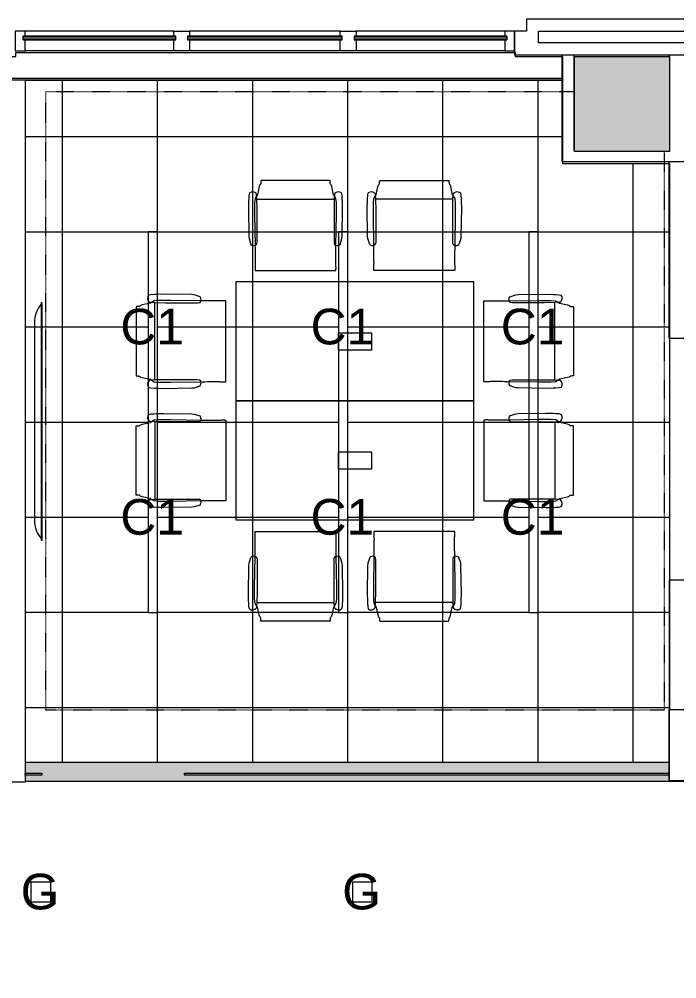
# Model space of a CAD drawing. Header units: inches. Extents: x -1206 to 1060, y -822 to 854.
# Drawn here: x -396.1 to -230.1, y 611.7 to 853.7 of the extents above; entities that cross this region are included whole.
import ezdxf

# ---------------------------------------------------------------- set-up
doc = ezdxf.new("R2010")
doc.units = ezdxf.units.IN
doc.header["$MEASUREMENT"] = 0
for name, pattern in [('X1$0$Dash', [0.25, 0.125, -0.125]), ('X1$0$Dash 1_8_', [0.25, 0.125, -0.125]), ('X1$0$IMPORT-2DASHES', [163.199999, 71.999999, -24, 9.6, -24, 9.6, -24])]:
    doc.linetypes.add(name, pattern=pattern)
for name, color, linetype, lineweight in [('X1$0$18_0109_REV_dwg _7_', 8, 'Continuous', 9), ('X1$0$A-Anno-Revs-FinF', 7, 'Continuous', 9), ('X1$0$A-CLNG', 13, 'Continuous', 13), ('X1$0$A-CLNG-PATT', 13, 'Continuous', 13), ('X1$0$A-WALL', 113, 'Continuous', 13), ('X1$0$ArchiCAD Windows_Pen_No__4', 7, 'Continuous', 9), ('X1$0$BB Columns_Pen_No__3', 250, 'Continuous', 20), ('X1$0$BB Columns_Pen_No__7', 250, 'Continuous', 20), ('X1$0$BB Shell_Pen_No__100', 250, 'Continuous', 20), ('X1$0$E-LITE-EQPM', 33, 'Continuous', 9), ('X1$0$E-LITE-EQPM-IDEN', 33, 'Continuous', 9), ('X1$0$GLZ_GLAZING', 7, 'Continuous', 9), ('X1$0$I-FURN', 30, 'Continuous', 9), ('X1$0$I-FURN-PNLS', 30, 'X1$0$Dash', 9), ('X1$0$I-WALL', 2, 'Continuous', 13), ('X1$0$Q-SPCQ', 91, 'Continuous', 9), ('X1$0$S-COLS', 52, 'Continuous', 9)]:
    doc.layers.add(name, color=color, linetype=linetype, lineweight=lineweight)
doc.styles.add('X1$0$Arial', font='arial.ttf', dxfattribs={"height": 9})

# ---------------------------------------------------------------- blocks, each defined once
blk = doc.blocks.new('X1$0$A-Flat_Screen_TV - OLED 65B6P 65_-4747238-FIRST FLOOR RCP')
at = {"layer": 'X1$0$Q-SPCQ'}
for p, q in [((-29.94, 0.19), (-30, 0.19)), ((-30, 0.19), (-30, 0)), ((-30, 0), (30, 0)), ((-29.56, 0.19), (-29.94, 0.19)), ((-29.94, 0), (-29.94, -0.06)), ((29.56, 0.19), (-29.56, 0.19)), ((25.5, 1.81), (-25.5, 1.81)), ((29.94, 0.19), (29.56, 0.19)), ((30, 0.19), (29.94, 0.19)), ((29.94, 0), (29.94, -0.06)), ((30, 0.19), (30, 0)), ((-29.94, -0.06), (29.94, -0.06))]:
    blk.add_line(p, q, dxfattribs=at)
for centre, start, end in [((-24.9, -5.58), 94.6372, 128.9656), ((24.9, -5.58), 51.0344, 85.3628)]:
    blk.add_arc(centre, 7.41, start, end, dxfattribs=at)
blk = doc.blocks.new('X1$0$F - CONF TABLE _2 RECTANGULAR-8 CHAIRS_ - F - CONF TABLE _2 RECTANGULAR-8 CHAIRS_-5190898-FIRST FLOOR RCP')
at = {"layer": 'X1$0$I-FURN', "linetype": 'X1$0$Dash 1_8_'}
for p, q in [((-78, -93), (-78, 63)), ((-78, 63), (55.42, 63)), ((78, 47.85), (78, -93)), ((78, -93), (-78, -93))]:
    blk.add_line(p, q, dxfattribs=at)
at = {"layer": 'X1$0$I-FURN'}
for p, q in [((-24.16, 39.07), (-24.56, 37)), ((-24.01, 39.45), (-24.16, 39.07)), ((-23.75, 39.71), (-24.01, 39.45)), ((-6.27, 40.55), (-23.7, 40.55)), ((-5.96, 39.45), (-6.21, 39.71)), ((-5.88, 39.31), (-5.96, 39.45)), ((-5.81, 39.07), (-5.88, 39.31)), ((-5.4, 37), (-5.81, 39.07)), ((5.4, 37), (5.81, 39.07)), ((5.81, 39.07), (5.88, 39.31)), ((5.88, 39.31), (5.96, 39.45)), ((5.96, 39.45), (6.21, 39.71)), ((6.27, 40.55), (23.7, 40.55)), ((23.75, 39.71), (24.01, 39.45)), ((24.01, 39.45), (24.16, 39.07)), ((24.16, 39.07), (24.56, 37)), ((-26.72, 36.84), (-26.78, 36.07)), ((-26.61, 37.45), (-26.72, 36.84)), ((-24.79, 36.67), (-25.19, 36.07)), ((-24.81, 37), (-24.83, 37.23)), ((-24.74, 35.84), (-24.81, 37)), ((-24.56, 37), (-24.79, 36.67)), ((-5.18, 36.67), (-5.4, 37)), ((-5.15, 37), (-5.22, 35.84)), ((-4.77, 36.07), (-5.18, 36.67)), ((-5.14, 37.23), (-5.15, 37)), ((-3.25, 36.84), (-3.36, 37.45)), ((-3.18, 36.07), (-3.25, 36.84)), ((3.18, 36.07), (3.25, 36.84)), ((3.25, 36.84), (3.36, 37.45)), ((4.77, 36.07), (5.18, 36.67)), ((5.14, 37.23), (5.15, 37)), ((5.15, 37), (5.22, 35.84)), ((5.18, 36.67), (5.4, 37)), ((24.56, 37), (24.79, 36.67)), ((24.74, 35.84), (24.81, 37)), ((24.79, 36.67), (25.19, 36.07)), ((24.81, 37), (24.83, 37.23)), ((26.61, 37.45), (26.72, 36.84)), ((26.72, 36.84), (26.78, 36.07)), ((-26.82, 35.42), (-26.86, 33.56)), ((-26.78, 36.07), (-26.82, 35.42)), ((-25.19, 36.07), (-25.29, 34.91)), ((-25.29, 34.91), (-25.29, 31.91)), ((-24.7, 33.16), (-24.74, 35.84)), ((-24.74, 35.84), (-5.22, 35.84)), ((-5.22, 35.84), (-5.26, 33.16)), ((-4.67, 34.91), (-4.77, 36.07)), ((-4.67, 31.91), (-4.67, 34.91)), ((-3.15, 35.42), (-3.18, 36.07)), ((-3.1, 33.56), (-3.15, 35.42)), ((3.1, 33.56), (3.15, 35.42)), ((3.15, 35.42), (3.18, 36.07)), ((4.67, 34.91), (4.77, 36.07)), ((4.67, 31.91), (4.67, 34.91)), ((5.22, 35.84), (5.26, 33.16)), ((24.74, 35.84), (5.22, 35.84)), ((24.7, 33.16), (24.74, 35.84)), ((25.19, 36.07), (25.29, 34.91)), ((25.29, 34.91), (25.29, 31.91)), ((26.78, 36.07), (26.82, 35.42)), ((26.82, 35.42), (26.86, 33.56)), ((-26.86, 33.56), (-26.77, 26.56)), ((-25.29, 31.91), (-25.19, 24.24)), ((-24.7, 25.07), (-24.7, 33.16)), ((-5.26, 33.16), (-5.26, 25.07)), ((-4.78, 24.24), (-4.67, 31.91)), ((-3.2, 26.56), (-3.1, 33.56)), ((3.2, 26.56), (3.1, 33.56)), ((4.78, 24.24), (4.67, 31.91)), ((5.26, 33.16), (5.26, 25.07)), ((24.7, 25.07), (24.7, 33.16)), ((25.29, 31.91), (25.19, 24.24)), ((26.86, 33.56), (26.77, 26.56)), ((-26.77, 26.56), (-26.71, 25.97)), ((-26.71, 25.97), (-26.22, 24.47)), ((-24.75, 24.57), (-24.7, 25.07)), ((-5.26, 25.07), (-5.21, 24.57)), ((-3.75, 24.47), (-3.26, 25.97)), ((-3.26, 25.97), (-3.2, 26.56)), ((3.26, 25.97), (3.2, 26.56)), ((3.75, 24.47), (3.26, 25.97)), ((5.26, 25.07), (5.21, 24.57)), ((24.75, 24.57), (24.7, 25.07)), ((26.71, 25.97), (26.22, 24.47)), ((26.77, 26.56), (26.71, 25.97)), ((-25.15, 17.92), (-4.81, 17.92)), ((25.15, 17.92), (4.81, 17.92)), ((-51.45, 11.77), (-52.06, 11.66)), ((-51.84, 9.88), (-51.61, 9.86)), ((-51.61, 9.86), (-50.45, 9.79)), ((-51.28, 9.84), (-51.61, 9.61)), ((-50.68, 11.84), (-51.45, 11.77)), ((-50.68, 10.24), (-51.28, 9.84)), ((-50.03, 11.87), (-50.68, 11.84)), ((-49.52, 10.35), (-50.68, 10.24)), ((-50.45, 9.79), (-47.77, 9.75)), ((-50.45, -9.73), (-50.45, 9.79)), ((-48.17, 11.92), (-50.03, 11.87)), ((-46.52, 10.35), (-49.52, 10.35)), ((-41.17, 11.82), (-48.17, 11.92)), ((-47.77, 9.75), (-39.68, 9.75)), ((-38.85, 10.24), (-46.52, 10.35)), ((-40.58, 11.76), (-41.17, 11.82)), ((-39.08, 11.27), (-40.58, 11.76)), ((-39.68, 9.75), (-39.18, 9.81)), ((-32.53, -10.14), (-32.53, 10.2)), ((32.53, -10.14), (32.53, 10.2)), ((38.85, 10.24), (46.52, 10.35)), ((39.08, 11.27), (40.58, 11.76)), ((39.68, 9.75), (39.18, 9.81)), ((47.77, 9.75), (39.68, 9.75)), ((40.58, 11.76), (41.17, 11.82)), ((41.17, 11.82), (48.17, 11.92)), ((46.52, 10.35), (49.52, 10.35)), ((50.45, 9.79), (47.77, 9.75)), ((48.17, 11.92), (50.03, 11.87)), ((49.52, 10.35), (50.68, 10.24)), ((50.03, 11.87), (50.68, 11.84)), ((51.61, 9.86), (50.45, 9.79)), ((50.45, -9.73), (50.45, 9.79)), ((50.68, 11.84), (51.45, 11.77)), ((50.68, 10.24), (51.28, 9.84)), ((51.28, 9.84), (51.61, 9.61)), ((51.45, 11.77), (52.06, 11.66)), ((51.84, 9.88), (51.61, 9.86)), ((-55.16, 8.75), (-55.16, -8.68)), ((-54.06, 9.06), (-54.32, 8.8)), ((-53.92, 9.13), (-54.06, 9.06)), ((-53.68, 9.21), (-53.92, 9.13)), ((-51.61, 9.61), (-53.68, 9.21)), ((51.61, 9.61), (53.68, 9.21)), ((53.68, 9.21), (53.92, 9.13)), ((53.92, 9.13), (54.06, 9.06)), ((54.06, 9.06), (54.32, 8.8)), ((55.16, 8.75), (55.16, -8.68)), ((-54.32, -8.74), (-54.06, -8.99)), ((-54.06, -8.99), (-53.68, -9.14)), ((-53.68, -9.14), (-51.61, -9.54)), ((-51.61, -9.54), (-51.28, -9.77)), ((51.61, -9.54), (51.28, -9.77)), ((53.68, -9.14), (51.61, -9.54)), ((54.06, -8.99), (53.68, -9.14)), ((54.32, -8.74), (54.06, -8.99)), ((-52.06, -11.59), (-51.45, -11.7)), ((-51.61, -9.79), (-51.84, -9.81)), ((-50.45, -9.73), (-51.61, -9.79)), ((-51.45, -11.7), (-50.68, -11.77)), ((-51.28, -9.77), (-50.68, -10.18)), ((-50.68, -10.18), (-49.52, -10.28)), ((-50.68, -11.77), (-50.03, -11.8)), ((-47.77, -9.68), (-50.45, -9.73)), ((-50.03, -11.8), (-48.17, -11.85)), ((-49.52, -10.28), (-46.52, -10.28)), ((-48.17, -11.85), (-41.17, -11.75)), ((-39.68, -9.68), (-47.77, -9.68)), ((-46.52, -10.28), (-38.85, -10.17)), ((-41.17, -11.75), (-40.58, -11.69)), ((-40.58, -11.69), (-39.08, -11.2)), ((-39.18, -9.74), (-39.68, -9.68)), ((46.52, -10.28), (38.85, -10.17)), ((40.58, -11.69), (39.08, -11.2)), ((39.18, -9.74), (39.68, -9.68)), ((39.68, -9.68), (47.77, -9.68)), ((41.17, -11.75), (40.58, -11.69)), ((48.17, -11.85), (41.17, -11.75)), ((49.52, -10.28), (46.52, -10.28)), ((47.77, -9.68), (50.45, -9.73)), ((50.03, -11.8), (48.17, -11.85)), ((50.68, -10.18), (49.52, -10.28)), ((50.68, -11.77), (50.03, -11.8)), ((50.45, -9.73), (51.61, -9.79)), ((51.28, -9.77), (50.68, -10.18)), ((51.45, -11.7), (50.68, -11.77)), ((52.06, -11.59), (51.45, -11.7)), ((51.61, -9.79), (51.84, -9.81)), ((-52.06, -18.41), (-51.45, -18.3)), ((-51.45, -18.3), (-50.68, -18.23)), ((-50.68, -18.23), (-50.03, -18.2)), ((-50.03, -18.2), (-48.17, -18.15)), ((-48.17, -18.15), (-41.17, -18.25)), ((-41.17, -18.25), (-40.58, -18.31)), ((-40.58, -18.31), (-39.08, -18.8)), ((40.58, -18.31), (39.08, -18.8)), ((41.17, -18.25), (40.58, -18.31)), ((48.17, -18.15), (41.17, -18.25)), ((50.03, -18.2), (48.17, -18.15)), ((50.68, -18.23), (50.03, -18.2)), ((51.45, -18.3), (50.68, -18.23)), ((52.06, -18.41), (51.45, -18.3)), ((-55.16, -38.75), (-55.16, -21.32)), ((-54.32, -21.26), (-54.06, -21.01)), ((-54.06, -21.01), (-53.68, -20.86)), ((-53.68, -20.86), (-51.61, -20.46)), ((-51.61, -20.21), (-51.84, -20.19)), ((-50.45, -20.27), (-51.61, -20.21)), ((-51.61, -20.46), (-51.28, -20.23)), ((-51.28, -20.23), (-50.68, -19.82)), ((-50.68, -19.82), (-49.52, -19.72)), ((-47.77, -20.32), (-50.45, -20.27)), ((-50.45, -20.27), (-50.45, -39.79)), ((-49.52, -19.72), (-46.52, -19.72)), ((-39.68, -20.32), (-47.77, -20.32)), ((-46.52, -19.72), (-38.85, -19.83)), ((-39.18, -20.26), (-39.68, -20.32)), ((-32.53, -19.86), (-32.53, -40.2)), ((32.53, -19.86), (32.53, -40.2)), ((46.52, -19.72), (38.85, -19.83)), ((39.18, -20.26), (39.68, -20.32)), ((39.68, -20.32), (47.77, -20.32)), ((49.52, -19.72), (46.52, -19.72)), ((47.77, -20.32), (50.45, -20.27)), ((50.68, -19.82), (49.52, -19.72)), ((50.45, -20.27), (51.61, -20.21)), ((50.45, -20.27), (50.45, -39.79)), ((51.28, -20.23), (50.68, -19.82)), ((51.61, -20.46), (51.28, -20.23)), ((51.61, -20.21), (51.84, -20.19)), ((53.68, -20.86), (51.61, -20.46)), ((54.06, -21.01), (53.68, -20.86)), ((54.32, -21.26), (54.06, -21.01)), ((55.16, -38.75), (55.16, -21.32)), ((-54.06, -39.06), (-54.32, -38.8)), ((-53.92, -39.13), (-54.06, -39.06)), ((-53.68, -39.21), (-53.92, -39.13)), ((-51.61, -39.61), (-53.68, -39.21)), ((-51.84, -39.88), (-51.61, -39.86)), ((-51.28, -39.84), (-51.61, -39.61)), ((-51.61, -39.86), (-50.45, -39.79)), ((-50.68, -40.24), (-51.28, -39.84)), ((-49.52, -40.35), (-50.68, -40.24)), ((-50.45, -39.79), (-47.77, -39.75)), ((-46.52, -40.35), (-49.52, -40.35)), ((-47.77, -39.75), (-39.68, -39.75)), ((-38.85, -40.24), (-46.52, -40.35)), ((-39.68, -39.75), (-39.18, -39.81)), ((38.85, -40.24), (46.52, -40.35)), ((39.68, -39.75), (39.18, -39.81)), ((47.77, -39.75), (39.68, -39.75)), ((46.52, -40.35), (49.52, -40.35)), ((50.45, -39.79), (47.77, -39.75)), ((49.52, -40.35), (50.68, -40.24)), ((51.61, -39.86), (50.45, -39.79)), ((50.68, -40.24), (51.28, -39.84)), ((51.28, -39.84), (51.61, -39.61)), ((51.61, -39.61), (53.68, -39.21)), ((51.84, -39.88), (51.61, -39.86)), ((53.68, -39.21), (53.92, -39.13)), ((53.92, -39.13), (54.06, -39.06)), ((54.06, -39.06), (54.32, -38.8)), ((-51.45, -41.77), (-52.06, -41.66)), ((-50.68, -41.84), (-51.45, -41.77)), ((-50.03, -41.87), (-50.68, -41.84)), ((-48.17, -41.92), (-50.03, -41.87)), ((-41.17, -41.82), (-48.17, -41.92)), ((-40.58, -41.76), (-41.17, -41.82)), ((-39.08, -41.27), (-40.58, -41.76)), ((39.08, -41.27), (40.58, -41.76)), ((40.58, -41.76), (41.17, -41.82)), ((41.17, -41.82), (48.17, -41.92)), ((48.17, -41.92), (50.03, -41.87)), ((50.03, -41.87), (50.68, -41.84)), ((50.68, -41.84), (51.45, -41.77)), ((51.45, -41.77), (52.06, -41.66)), ((-25.15, -47.92), (-4.81, -47.92)), ((25.15, -47.92), (4.81, -47.92)), ((-26.71, -55.97), (-26.22, -54.47)), ((-25.29, -61.91), (-25.19, -54.24)), ((-24.75, -54.57), (-24.7, -55.07)), ((-24.7, -55.07), (-24.7, -63.16)), ((-5.26, -55.07), (-5.21, -54.57)), ((-5.26, -63.16), (-5.26, -55.07)), ((-4.78, -54.24), (-4.67, -61.91)), ((-3.75, -54.47), (-3.26, -55.97)), ((3.75, -54.47), (3.26, -55.97)), ((4.78, -54.24), (4.67, -61.91)), ((5.26, -55.07), (5.21, -54.57)), ((5.26, -63.16), (5.26, -55.07)), ((24.75, -54.57), (24.7, -55.07)), ((24.7, -55.07), (24.7, -63.16)), ((25.29, -61.91), (25.19, -54.24)), ((26.71, -55.97), (26.22, -54.47)), ((-26.86, -63.56), (-26.77, -56.56)), ((-26.77, -56.56), (-26.71, -55.97)), ((-3.26, -55.97), (-3.2, -56.56)), ((-3.2, -56.56), (-3.1, -63.56)), ((3.2, -56.56), (3.1, -63.56)), ((3.26, -55.97), (3.2, -56.56)), ((26.77, -56.56), (26.71, -55.97)), ((26.86, -63.56), (26.77, -56.56)), ((-25.29, -64.91), (-25.29, -61.91)), ((-4.67, -61.91), (-4.67, -64.91)), ((4.67, -61.91), (4.67, -64.91)), ((25.29, -64.91), (25.29, -61.91)), ((-26.82, -65.42), (-26.86, -63.56)), ((-25.19, -66.07), (-25.29, -64.91)), ((-24.7, -63.16), (-24.74, -65.84)), ((-5.22, -65.84), (-5.26, -63.16)), ((-4.67, -64.91), (-4.77, -66.07)), ((-3.1, -63.56), (-3.15, -65.42)), ((3.1, -63.56), (3.15, -65.42)), ((4.67, -64.91), (4.77, -66.07)), ((5.22, -65.84), (5.26, -63.16)), ((24.7, -63.16), (24.74, -65.84)), ((25.19, -66.07), (25.29, -64.91)), ((26.82, -65.42), (26.86, -63.56)), ((-26.78, -66.07), (-26.82, -65.42)), ((-26.72, -66.84), (-26.78, -66.07)), ((-26.61, -67.45), (-26.72, -66.84)), ((-24.79, -66.67), (-25.19, -66.07)), ((-24.81, -67), (-24.83, -67.23)), ((-24.74, -65.84), (-24.81, -67)), ((-24.56, -67), (-24.79, -66.67)), ((-24.74, -65.84), (-5.22, -65.84)), ((-24.16, -69.07), (-24.56, -67)), ((-5.4, -67), (-5.81, -69.07)), ((-5.18, -66.67), (-5.4, -67)), ((-5.15, -67), (-5.22, -65.84)), ((-4.77, -66.07), (-5.18, -66.67)), ((-5.14, -67.23), (-5.15, -67)), ((-3.25, -66.84), (-3.36, -67.45)), ((-3.18, -66.07), (-3.25, -66.84)), ((-3.15, -65.42), (-3.18, -66.07)), ((3.15, -65.42), (3.18, -66.07)), ((3.18, -66.07), (3.25, -66.84)), ((3.25, -66.84), (3.36, -67.45)), ((4.77, -66.07), (5.18, -66.67)), ((5.14, -67.23), (5.15, -67)), ((5.15, -67), (5.22, -65.84)), ((5.18, -66.67), (5.4, -67)), ((24.74, -65.84), (5.22, -65.84)), ((5.4, -67), (5.81, -69.07)), ((24.16, -69.07), (24.56, -67)), ((24.56, -67), (24.79, -66.67)), ((24.74, -65.84), (24.81, -67)), ((24.79, -66.67), (25.19, -66.07)), ((24.81, -67), (24.83, -67.23)), ((26.61, -67.45), (26.72, -66.84)), ((26.72, -66.84), (26.78, -66.07)), ((26.78, -66.07), (26.82, -65.42)), ((-24.01, -69.45), (-24.16, -69.07)), ((-23.75, -69.71), (-24.01, -69.45)), ((-5.96, -69.45), (-6.21, -69.71)), ((-5.88, -69.31), (-5.96, -69.45)), ((-5.81, -69.07), (-5.88, -69.31)), ((5.81, -69.07), (5.88, -69.31)), ((5.88, -69.31), (5.96, -69.45)), ((5.96, -69.45), (6.21, -69.71)), ((23.75, -69.71), (24.01, -69.45)), ((24.01, -69.45), (24.16, -69.07)), ((-6.27, -70.55), (-23.7, -70.55)), ((6.27, -70.55), (23.7, -70.55))]:
    blk.add_line(p, q, dxfattribs=at)
for centre, radius, start, end in [((-25.84, 36.38), 1.32, 40.065, 125.935), ((-4.13, 36.38), 1.32, 54.065, 139.935), ((4.13, 36.38), 1.32, 40.065, 125.935), ((25.84, 36.38), 1.32, 54.065, 139.935), ((-25.5, 25.32), 1.12, 229.743, 286.0891), ((-25.41, 24.99), 0.781, 286.8466, 327.6782), ((-4.55, 24.99), 0.781, 212.3218, 253.1534), ((-4.47, 25.32), 1.12, 253.9109, 310.257), ((4.47, 25.32), 1.12, 229.743, 286.0891), ((4.55, 24.99), 0.781, 286.8466, 327.6782), ((25.41, 24.99), 0.781, 212.3218, 253.1534), ((25.5, 25.32), 1.12, 253.9109, 310.257), ((-50.99, 10.89), 1.32, 144.065, 229.935), ((-39.6, 10.47), 0.781, 302.3218, 343.1534), ((-39.93, 10.55), 1.12, 343.9109, 40.257), ((39.93, 10.55), 1.12, 139.743, 196.0891), ((39.6, 10.47), 0.781, 196.8466, 237.6782), ((50.99, 10.89), 1.32, 310.065, 35.935), ((-50.99, -10.82), 1.32, 130.065, 215.935), ((-39.6, -10.4), 0.781, 16.8466, 57.6782), ((-39.93, -10.48), 1.12, 319.743, 16.0891), ((39.93, -10.48), 1.12, 163.9109, 220.257), ((39.6, -10.4), 0.781, 122.3218, 163.1534), ((50.99, -10.82), 1.32, 324.065, 49.935), ((-50.99, -19.18), 1.32, 144.065, 229.935), ((-39.93, -19.52), 1.12, 343.9109, 40.257), ((39.93, -19.52), 1.12, 139.743, 196.0891), ((50.99, -19.18), 1.32, 310.065, 35.935), ((-39.6, -19.6), 0.781, 302.3218, 343.1534), ((39.6, -19.6), 0.781, 196.8466, 237.6782), ((-50.99, -40.89), 1.32, 130.065, 215.935), ((-39.6, -40.47), 0.781, 16.8466, 57.6782), ((-39.93, -40.55), 1.12, 319.743, 16.0891), ((39.93, -40.55), 1.12, 163.9109, 220.257), ((39.6, -40.47), 0.781, 122.3218, 163.1534), ((50.99, -40.89), 1.32, 324.065, 49.935), ((-25.5, -55.32), 1.12, 73.9109, 130.257), ((-25.41, -54.99), 0.781, 32.3218, 73.1534), ((-4.55, -54.99), 0.781, 106.8466, 147.6782), ((-4.47, -55.32), 1.12, 49.743, 106.0891), ((4.47, -55.32), 1.12, 73.9109, 130.257), ((4.55, -54.99), 0.781, 32.3218, 73.1534), ((25.41, -54.99), 0.781, 106.8466, 147.6782), ((25.5, -55.32), 1.12, 49.743, 106.0891), ((-25.84, -66.38), 1.32, 234.065, 319.935), ((-4.13, -66.38), 1.32, 220.065, 305.935), ((4.13, -66.38), 1.32, 234.065, 319.935), ((25.84, -66.38), 1.32, 220.065, 305.935)]:
    blk.add_arc(centre, radius, start, end, dxfattribs=at)
for points, knots in [([(-23.7, 40.55), (-23.7, 40.55), (-23.71, 40.53), (-23.72, 40.48), (-23.72, 40.42), (-23.73, 40.33), (-23.74, 40.23), (-23.75, 40.08), (-23.75, 39.9), (-23.75, 39.76), (-23.75, 39.71)], [0, 0, 0, 0, 0.111111, 0.222222, 0.333333, 0.444444, 0.555556, 0.666667, 0.888889, 1, 1, 1, 1]), ([(-6.21, 39.71), (-6.21, 39.9), (-6.22, 40.17), (-6.24, 40.39), (-6.25, 40.48), (-6.26, 40.53), (-6.26, 40.55), (-6.27, 40.55)], [0, 0, 0, 0, 0.444444, 0.666667, 0.777778, 0.888889, 1, 1, 1, 1]), ([(6.21, 39.71), (6.21, 39.76), (6.21, 39.9), (6.22, 40.08), (6.23, 40.23), (6.23, 40.33), (6.24, 40.42), (6.25, 40.48), (6.26, 40.53), (6.26, 40.55), (6.27, 40.55)], [-1, -1, -1, -1, -0.888889, -0.666667, -0.555556, -0.444444, -0.333333, -0.222222, -0.111111, 0, 0, 0, 0]), ([(23.7, 40.55), (23.7, 40.55), (23.71, 40.53), (23.72, 40.48), (23.73, 40.39), (23.74, 40.17), (23.75, 39.9), (23.75, 39.71)], [-1, -1, -1, -1, -0.888889, -0.777778, -0.666667, -0.444444, 0, 0, 0, 0]), ([(-25.2, 18.86), (-25.2, 18.78), (-25.2, 18.61), (-25.2, 18.29), (-25.18, 17.99), (-25.16, 17.92), (-25.15, 17.92)], [0, 0, 0, 0, 0.181818, 0.363636, 0.727273, 1, 1, 1, 1]), ([(-4.81, 17.92), (-4.81, 17.92), (-4.8, 17.92), (-4.8, 17.95), (-4.79, 18.01), (-4.78, 18.08), (-4.78, 18.16), (-4.77, 18.3), (-4.76, 18.53), (-4.77, 18.74), (-4.77, 18.86)], [0, 0, 0, 0, 0.090909, 0.181818, 0.272727, 0.363636, 0.454545, 0.545455, 0.727273, 1, 1, 1, 1]), ([(4.81, 17.92), (4.8, 17.92), (4.79, 17.99), (4.77, 18.29), (4.77, 18.61), (4.77, 18.78), (4.77, 18.86)], [-1, -1, -1, -1, -0.727273, -0.363636, -0.181818, 0, 0, 0, 0]), ([(25.2, 18.86), (25.2, 18.74), (25.2, 18.53), (25.19, 18.3), (25.19, 18.16), (25.18, 18.08), (25.18, 18.01), (25.17, 17.95), (25.16, 17.92), (25.16, 17.92), (25.15, 17.92)], [-1, -1, -1, -1, -0.727273, -0.545455, -0.454545, -0.363636, -0.272727, -0.181818, -0.090909, 0, 0, 0, 0]), ([(-32.53, 10.2), (-32.53, 10.21), (-32.53, 10.21), (-32.56, 10.22), (-32.62, 10.23), (-32.69, 10.23), (-32.77, 10.24), (-32.91, 10.25), (-33.14, 10.25), (-33.35, 10.25), (-33.47, 10.25)], [0, 0, 0, 0, 0.090909, 0.181818, 0.272727, 0.363636, 0.454545, 0.545455, 0.727273, 1, 1, 1, 1]), ([(32.53, 10.2), (32.53, 10.21), (32.6, 10.23), (32.9, 10.25), (33.23, 10.25), (33.39, 10.25), (33.47, 10.25)], [-1, -1, -1, -1, -0.727273, -0.363636, -0.181818, 0, 0, 0, 0]), ([(-54.32, 8.8), (-54.51, 8.8), (-54.78, 8.79), (-55, 8.78), (-55.09, 8.77), (-55.14, 8.76), (-55.16, 8.75), (-55.16, 8.75)], [0, 0, 0, 0, 0.444444, 0.666667, 0.777778, 0.888889, 1, 1, 1, 1]), ([(54.32, 8.8), (54.37, 8.8), (54.51, 8.8), (54.69, 8.8), (54.84, 8.79), (54.94, 8.78), (55.03, 8.78), (55.09, 8.77), (55.14, 8.76), (55.16, 8.75), (55.16, 8.75)], [-1, -1, -1, -1, -0.888889, -0.666667, -0.555556, -0.444444, -0.333333, -0.222222, -0.111111, 0, 0, 0, 0]), ([(-55.16, -8.68), (-55.16, -8.68), (-55.14, -8.69), (-55.09, -8.7), (-55.03, -8.71), (-54.94, -8.71), (-54.84, -8.72), (-54.69, -8.73), (-54.51, -8.73), (-54.37, -8.74), (-54.32, -8.74)], [0, 0, 0, 0, 0.111111, 0.222222, 0.333333, 0.444444, 0.555556, 0.666667, 0.888889, 1, 1, 1, 1]), ([(55.16, -8.68), (55.16, -8.68), (55.14, -8.69), (55.09, -8.7), (55, -8.71), (54.78, -8.73), (54.51, -8.73), (54.32, -8.74)], [-1, -1, -1, -1, -0.888889, -0.777778, -0.666667, -0.444444, 0, 0, 0, 0]), ([(-33.47, -10.18), (-33.39, -10.18), (-33.23, -10.18), (-32.9, -10.18), (-32.6, -10.16), (-32.53, -10.14), (-32.53, -10.14)], [0, 0, 0, 0, 0.181818, 0.363636, 0.727273, 1, 1, 1, 1]), ([(33.47, -10.18), (33.35, -10.18), (33.14, -10.18), (32.91, -10.18), (32.77, -10.17), (32.69, -10.17), (32.62, -10.16), (32.56, -10.15), (32.53, -10.14), (32.53, -10.14), (32.53, -10.14)], [-1, -1, -1, -1, -0.727273, -0.545455, -0.454545, -0.363636, -0.272727, -0.181818, -0.090909, 0, 0, 0, 0]), ([(-55.16, -21.32), (-55.16, -21.32), (-55.14, -21.31), (-55.09, -21.3), (-55, -21.29), (-54.78, -21.27), (-54.51, -21.27), (-54.32, -21.26)], [-1, -1, -1, -1, -0.888889, -0.777778, -0.666667, -0.444444, 0, 0, 0, 0]), ([(-33.47, -19.82), (-33.35, -19.82), (-33.14, -19.82), (-32.91, -19.82), (-32.77, -19.83), (-32.69, -19.83), (-32.62, -19.84), (-32.56, -19.85), (-32.53, -19.86), (-32.53, -19.86), (-32.53, -19.86)], [-1, -1, -1, -1, -0.727273, -0.545455, -0.454545, -0.363636, -0.272727, -0.181818, -0.090909, 0, 0, 0, 0]), ([(33.47, -19.82), (33.39, -19.82), (33.23, -19.82), (32.9, -19.82), (32.6, -19.84), (32.53, -19.86), (32.53, -19.86)], [0, 0, 0, 0, 0.181818, 0.363636, 0.727273, 1, 1, 1, 1]), ([(55.16, -21.32), (55.16, -21.32), (55.14, -21.31), (55.09, -21.3), (55.03, -21.29), (54.94, -21.29), (54.84, -21.28), (54.69, -21.27), (54.51, -21.27), (54.37, -21.26), (54.32, -21.26)], [0, 0, 0, 0, 0.111111, 0.222222, 0.333333, 0.444444, 0.555556, 0.666667, 0.888889, 1, 1, 1, 1]), ([(-54.32, -38.8), (-54.37, -38.8), (-54.51, -38.8), (-54.69, -38.8), (-54.84, -38.79), (-54.94, -38.78), (-55.03, -38.78), (-55.09, -38.77), (-55.14, -38.76), (-55.16, -38.75), (-55.16, -38.75)], [-1, -1, -1, -1, -0.888889, -0.666667, -0.555556, -0.444444, -0.333333, -0.222222, -0.111111, 0, 0, 0, 0]), ([(-32.53, -40.2), (-32.53, -40.21), (-32.6, -40.23), (-32.9, -40.25), (-33.23, -40.25), (-33.39, -40.25), (-33.47, -40.25)], [-1, -1, -1, -1, -0.727273, -0.363636, -0.181818, 0, 0, 0, 0]), ([(32.53, -40.2), (32.53, -40.21), (32.53, -40.21), (32.56, -40.22), (32.62, -40.23), (32.69, -40.23), (32.77, -40.24), (32.91, -40.25), (33.14, -40.25), (33.35, -40.25), (33.47, -40.25)], [0, 0, 0, 0, 0.090909, 0.181818, 0.272727, 0.363636, 0.454545, 0.545455, 0.727273, 1, 1, 1, 1]), ([(54.32, -38.8), (54.51, -38.8), (54.78, -38.79), (55, -38.78), (55.09, -38.77), (55.14, -38.76), (55.16, -38.75), (55.16, -38.75)], [0, 0, 0, 0, 0.444444, 0.666667, 0.777778, 0.888889, 1, 1, 1, 1]), ([(-25.2, -48.86), (-25.2, -48.74), (-25.2, -48.53), (-25.19, -48.3), (-25.19, -48.16), (-25.18, -48.08), (-25.18, -48.01), (-25.17, -47.95), (-25.16, -47.92), (-25.16, -47.92), (-25.15, -47.92)], [-1, -1, -1, -1, -0.727273, -0.545455, -0.454545, -0.363636, -0.272727, -0.181818, -0.090909, 0, 0, 0, 0]), ([(-4.81, -47.92), (-4.8, -47.92), (-4.79, -47.99), (-4.77, -48.29), (-4.77, -48.61), (-4.77, -48.78), (-4.77, -48.86)], [-1, -1, -1, -1, -0.727273, -0.363636, -0.181818, 0, 0, 0, 0]), ([(4.81, -47.92), (4.81, -47.92), (4.8, -47.92), (4.8, -47.95), (4.79, -48.01), (4.78, -48.08), (4.78, -48.16), (4.77, -48.3), (4.76, -48.53), (4.77, -48.74), (4.77, -48.86)], [0, 0, 0, 0, 0.090909, 0.181818, 0.272727, 0.363636, 0.454545, 0.545455, 0.727273, 1, 1, 1, 1]), ([(25.2, -48.86), (25.2, -48.78), (25.2, -48.61), (25.2, -48.29), (25.18, -47.99), (25.16, -47.92), (25.15, -47.92)], [0, 0, 0, 0, 0.181818, 0.363636, 0.727273, 1, 1, 1, 1]), ([(-23.7, -70.55), (-23.7, -70.55), (-23.71, -70.53), (-23.72, -70.48), (-23.73, -70.39), (-23.74, -70.17), (-23.75, -69.9), (-23.75, -69.71)], [-1, -1, -1, -1, -0.888889, -0.777778, -0.666667, -0.444444, 0, 0, 0, 0]), ([(-6.21, -69.71), (-6.21, -69.76), (-6.21, -69.9), (-6.22, -70.08), (-6.23, -70.23), (-6.23, -70.33), (-6.24, -70.42), (-6.25, -70.48), (-6.26, -70.53), (-6.26, -70.55), (-6.27, -70.55)], [-1, -1, -1, -1, -0.888889, -0.666667, -0.555556, -0.444444, -0.333333, -0.222222, -0.111111, 0, 0, 0, 0]), ([(6.21, -69.71), (6.21, -69.9), (6.22, -70.17), (6.24, -70.39), (6.25, -70.48), (6.26, -70.53), (6.26, -70.55), (6.27, -70.55)], [0, 0, 0, 0, 0.444444, 0.666667, 0.777778, 0.888889, 1, 1, 1, 1]), ([(23.7, -70.55), (23.7, -70.55), (23.71, -70.53), (23.72, -70.48), (23.72, -70.42), (23.73, -70.33), (23.74, -70.23), (23.75, -70.08), (23.75, -69.9), (23.75, -69.76), (23.75, -69.71)], [0, 0, 0, 0, 0.111111, 0.222222, 0.333333, 0.444444, 0.555556, 0.666667, 0.888889, 1, 1, 1, 1])]:
    blk.add_open_spline(points, degree=3, knots=knots, dxfattribs=at)
for points in [[(-25.19, 24.24), (-25.18, 23.51), (-25.16, 22.05), (-25.15, 20.57), (-25.15, 19.83)], [(-4.82, 19.83), (-4.81, 20.57), (-4.8, 22.05), (-4.79, 23.51), (-4.78, 24.24)], [(4.82, 19.83), (4.81, 20.57), (4.8, 22.05), (4.79, 23.51), (4.78, 24.24)], [(25.19, 24.24), (25.18, 23.51), (25.16, 22.05), (25.15, 20.57), (25.15, 19.83)], [(-25.15, 19.83), (-25.16, 19.67), (-25.17, 19.35), (-25.19, 19.02), (-25.2, 18.86)], [(-4.77, 18.86), (-4.78, 19.02), (-4.79, 19.35), (-4.81, 19.67), (-4.82, 19.83)], [(4.77, 18.86), (4.78, 19.02), (4.79, 19.35), (4.81, 19.67), (4.82, 19.83)], [(25.15, 19.83), (25.16, 19.67), (25.17, 19.35), (25.19, 19.02), (25.2, 18.86)], [(-34.44, 10.2), (-35.18, 10.2), (-36.66, 10.21), (-38.12, 10.23), (-38.85, 10.24)], [(-33.47, 10.25), (-33.63, 10.24), (-33.96, 10.23), (-34.28, 10.21), (-34.44, 10.2)], [(33.47, 10.25), (33.63, 10.24), (33.96, 10.23), (34.28, 10.21), (34.44, 10.2)], [(34.44, 10.2), (35.18, 10.2), (36.66, 10.21), (38.12, 10.23), (38.85, 10.24)], [(-38.85, -10.17), (-38.12, -10.16), (-36.66, -10.15), (-35.18, -10.14), (-34.44, -10.13)], [(-34.44, -10.13), (-34.28, -10.14), (-33.96, -10.16), (-33.63, -10.17), (-33.47, -10.18)], [(34.44, -10.13), (34.28, -10.14), (33.96, -10.16), (33.63, -10.17), (33.47, -10.18)], [(38.85, -10.17), (38.12, -10.16), (36.66, -10.15), (35.18, -10.14), (34.44, -10.13)], [(-38.85, -19.83), (-38.12, -19.84), (-36.66, -19.85), (-35.18, -19.86), (-34.44, -19.87)], [(-34.44, -19.87), (-34.28, -19.86), (-33.96, -19.84), (-33.63, -19.83), (-33.47, -19.82)], [(34.44, -19.87), (34.28, -19.86), (33.96, -19.84), (33.63, -19.83), (33.47, -19.82)], [(38.85, -19.83), (38.12, -19.84), (36.66, -19.85), (35.18, -19.86), (34.44, -19.87)], [(-34.44, -40.2), (-35.18, -40.2), (-36.66, -40.21), (-38.12, -40.23), (-38.85, -40.24)], [(-33.47, -40.25), (-33.63, -40.24), (-33.96, -40.23), (-34.28, -40.21), (-34.44, -40.2)], [(33.47, -40.25), (33.63, -40.24), (33.96, -40.23), (34.28, -40.21), (34.44, -40.2)], [(34.44, -40.2), (35.18, -40.2), (36.66, -40.21), (38.12, -40.23), (38.85, -40.24)], [(-25.15, -49.83), (-25.16, -49.67), (-25.17, -49.35), (-25.19, -49.02), (-25.2, -48.86)], [(-25.19, -54.24), (-25.18, -53.51), (-25.16, -52.05), (-25.15, -50.57), (-25.15, -49.83)], [(-4.77, -48.86), (-4.78, -49.02), (-4.79, -49.35), (-4.81, -49.67), (-4.82, -49.83)], [(-4.82, -49.83), (-4.81, -50.57), (-4.8, -52.05), (-4.79, -53.51), (-4.78, -54.24)], [(4.77, -48.86), (4.78, -49.02), (4.79, -49.35), (4.81, -49.67), (4.82, -49.83)], [(4.82, -49.83), (4.81, -50.57), (4.8, -52.05), (4.79, -53.51), (4.78, -54.24)], [(25.15, -49.83), (25.16, -49.67), (25.17, -49.35), (25.19, -49.02), (25.2, -48.86)], [(25.19, -54.24), (25.18, -53.51), (25.16, -52.05), (25.15, -50.57), (25.15, -49.83)]]:
    blk.add_open_spline(points, degree=3, dxfattribs=at)
at = {"layer": 'X1$0$I-FURN-PNLS', "linetype": 'Continuous'}
for p, q in [((30, 15), (-30, 15)), ((-30, 15), (-30, -15)), ((30, -15), (30, 15)), ((-4.16, -2.19), (-4.16, 2.19)), ((-4.16, 2.19), (4.16, 2.19)), ((4.16, 2.19), (4.16, -2.19)), ((4.16, -2.19), (-4.16, -2.19)), ((30, -15), (-30, -15)), ((-30, -15), (-30, -45)), ((-30, -15), (30, -15)), ((30, -45), (30, -15)), ((-4.16, -32.19), (-4.16, -27.81)), ((-4.16, -27.81), (4.16, -27.81)), ((4.16, -27.81), (4.16, -32.19)), ((4.16, -32.19), (-4.16, -32.19)), ((-30, -45), (30, -45))]:
    blk.add_line(p, q, dxfattribs=at)
blk = doc.blocks.new('X1$0$Walls 4 - Walls 1-5281060-FIRST FLOOR RCP')
at = {"layer": 'X1$0$A-WALL', "lineweight": 9}
for p, q in [((-756.93, 844.31), (-756.93, 845.31)), ((-756.93, 845.31), (-630.93, 845.31)), ((-630.93, 845.31), (-630.93, 844.31)), ((-768.93, 838.31), (-768.93, 844.31)), ((-768.93, 844.31), (-756.93, 844.31)), ((-630.93, 844.31), (-618.93, 844.31)), ((-618.93, 844.31), (-618.93, 838.31)), ((-618.93, 838.31), (-768.93, 838.31))]:
    blk.add_line(p, q, dxfattribs=at)
blk = doc.blocks.new('X1$0$18_0109_REV_dwg _7__window-fixed-5632552-FIRST FLOOR RCP')
at = {"layer": 'X1$0$ArchiCAD Windows_Pen_No__4', "color": 253, "linetype": 'X1$0$IMPORT-2DASHES'}
for p, q in [((-6723.6, 3788.31), (-6761.1, 3788.31)), ((-6681.6, 3788.31), (-6719.6, 3788.31)), ((-6640.1, 3788.31), (-6677.6, 3788.31)), ((-6723.6, 3783.31), (-6761.1, 3783.31)), ((-6681.6, 3783.31), (-6719.6, 3783.31)), ((-6640.09, 3783.31), (-6677.6, 3783.31))]:
    blk.add_line(p, q, dxfattribs=at)
at = {"layer": 'X1$0$ArchiCAD Windows_Pen_No__4', "color": 253, "flags": 128}
for points in [[(-6723.17, 3788.31), (-6721.6, 3788.31), (-6720.02, 3788.31)], [(-6681.17, 3788.31), (-6679.6, 3788.31), (-6678.02, 3788.31)]]:
    blk.add_lwpolyline(points, dxfattribs=at)
at = {"layer": 'X1$0$GLZ_GLAZING', "color": 253}
for p, q in [((-6723.1, 3786.81), (-6761.6, 3786.81)), ((-6761.6, 3786.32), (-6723.1, 3786.32)), ((-6681.1, 3786.81), (-6720.1, 3786.81)), ((-6720.1, 3786.32), (-6681.1, 3786.32)), ((-6639.59, 3786.81), (-6678.1, 3786.81)), ((-6678.1, 3786.32), (-6639.6, 3786.32))]:
    blk.add_line(p, q, dxfattribs=at)
at = {"layer": 'X1$0$GLZ_GLAZING', "color": 253, "flags": 128}
for points in [[(-6763.6, 3783.31), (-6761.1, 3783.31), (-6761.1, 3786.06), (-6761.6, 3786.06), (-6761.6, 3787.06), (-6761.1, 3787.06), (-6761.1, 3788.31), (-6763.6, 3788.31), (-6763.6, 3787.06), (-6763.6, 3786.06)], [(-6719.6, 3783.31), (-6723.6, 3783.31), (-6723.6, 3786.06), (-6723.1, 3786.06), (-6723.1, 3787.06), (-6723.6, 3787.06), (-6723.6, 3788.31), (-6719.6, 3788.31), (-6719.6, 3787.06), (-6720.1, 3787.06), (-6720.1, 3786.06), (-6719.6, 3786.06)], [(-6677.6, 3783.31), (-6681.6, 3783.31), (-6681.6, 3786.06), (-6681.1, 3786.06), (-6681.1, 3787.06), (-6681.6, 3787.06), (-6681.6, 3788.31), (-6677.6, 3788.31), (-6677.6, 3787.06), (-6678.1, 3787.06), (-6678.1, 3786.06), (-6677.6, 3786.06)], [(-6637.6, 3783.31), (-6637.6, 3788.31), (-6640.1, 3788.31), (-6640.09, 3787.06), (-6639.59, 3787.06), (-6639.59, 3786.06), (-6640.09, 3786.06), (-6640.09, 3783.31)], [(-6681.1, 3786.06), (-6681.1, 3787.06), (-6720.1, 3787.06), (-6720.1, 3786.07), (-6681.59, 3786.07)]]:
    blk.add_lwpolyline(points, close=True, dxfattribs=at)
for points in [[(-6723.1, 3786.06), (-6723.1, 3787.06), (-6761.6, 3787.06), (-6761.6, 3786.07), (-6723.1, 3786.07)], [(-6639.59, 3786.06), (-6639.59, 3787.06), (-6678.1, 3787.06), (-6678.1, 3786.07), (-6639.59, 3786.07)]]:
    blk.add_lwpolyline(points, dxfattribs=at)
blk = doc.blocks.new('X1$0$18_0109_REV_dwg _7_-5631515-FIRST FLOOR RCP')
at = {"layer": 'X1$0$A-Anno-Revs-FinF', "color": 253, "flags": 128}
for points in [[(-6625.69, 3767.32), (-6625.69, 3761.32), (-6775.69, 3761.32)], [(-6592.69, 3695.82), (-6598.69, 3695.82), (-6598.69, 3740.32)], [(-6592.69, 3634.82), (-6598.69, 3634.82), (-6598.69, 3584.32), (-6445.69, 3584.32)]]:
    blk.add_lwpolyline(points, dxfattribs=at)
at = {"layer": 'X1$0$BB Columns_Pen_No__3', "color": 9, "flags": 128}
blk.add_lwpolyline([(-6592.69, 3740.32), (-6625.69, 3740.32), (-6625.69, 3767.32)], dxfattribs=at)
at = {"layer": 'X1$0$BB Columns_Pen_No__7', "color": 9, "flags": 128}
for points in [[(-6622.69, 3767.32), (-6598.69, 3767.32), (-6598.69, 3766.91)], [(-6622.56, 3743.32), (-6622.69, 3743.32), (-6622.69, 3767.32)]]:
    blk.add_lwpolyline(points, dxfattribs=at)
at = {"layer": 'X1$0$BB Shell_Pen_No__100', "color": 9, "flags": 128}
blk.add_lwpolyline([(-6583.69, 3773.32), (-6583.69, 3776.32), (-6634.69, 3776.32), (-6634.69, 3773.32), (-6637.69, 3773.32), (-6637.69, 3767.32), (-6631.69, 3767.32), (-6592.69, 3767.32), (-6592.69, 3740.32), (-6592.69, 3728.32), (-6586.69, 3728.32), (-6586.69, 3740.32), (-6583.69, 3740.32), (-6583.69, 3767.32)], dxfattribs=at)
blk.add_lwpolyline([(-6589.69, 3743.32), (-6589.69, 3770.32), (-6631.69, 3770.32), (-6631.69, 3773.32), (-6586.69, 3773.32), (-6586.69, 3743.32)], close=True, dxfattribs=at)
blk.add_blockref('X1$0$18_0109_REV_dwg _7__window-fixed-5632552-FIRST FLOOR RCP', (-0.09, -14.99))
blk = doc.blocks.new('X1$0$5in_Square_Xicato-STD - L342_24W_Xicato_XTM_2100_lm_3000K-V27-FIRST FLOOR RCP')
at = {"layer": 'X1$0$E-LITE-EQPM'}
for p, q in [((-13.88, 2.54), (-13.88, -2.46)), ((-8.88, 2.54), (-13.88, 2.54)), ((-8.88, -2.46), (-8.88, 2.54)), ((-13.88, -2.46), (-8.88, -2.46))]:
    blk.add_line(p, q, dxfattribs=at)
blk = doc.blocks.new('X1$0$Concrete-Rectangular-Column - 24 X 24-V32-FIRST FLOOR RCP')
at = {"layer": 'X1$0$S-COLS'}
blk.add_hatch(color=7, dxfattribs=at).paths.add_polyline_path([(12, -12), (12, 12), (-12, 12), (-12, -12), (-7.08, -12)], flags=0)
at = {"layer": 'X1$0$S-COLS', "color": 8, "lineweight": 20}
for p, q in [((-12, 12), (12, 12)), ((-12, -12), (-12, 12)), ((12, 12), (12, -12)), ((12, -12), (-12, -12))]:
    blk.add_line(p, q, dxfattribs=at)
blk = doc.blocks.new('X1')
at = {"layer": 'X1$0$A-CLNG-PATT'}
h = blk.add_hatch(dxfattribs=at)
h.set_pattern_fill('FP1_8', color=256, style=0, pattern_type=2)
h.set_pattern_definition([(90, (-313.14, 752.108), (24, -1e-15), []), (0, (-313.14, 752.108), (0, -24), [])])
h.paths.add_polyline_path([(-349.31, 666.28), (-232.07, 666.28), (-232.07, 679.58), (-231.93, 679.58), (-231.93, 817.31), (-258.93, 817.31), (-258.93, 838.31), (-394.54, 838.31), (-394.54, 666.28)], flags=0)
h.paths.add_polyline_path([(-363.49, 704.11), (-363.49, 800.11), (-361.14, 800.11), (-361.14, 704.11)], flags=0)
h.paths.add_polyline_path([(-313.14, 704.11), (-315.49, 704.11), (-315.49, 800.11), (-313.14, 800.1), (-313.14, 707.45)], flags=0)
h.paths.add_polyline_path([(-267.49, 704.11), (-267.49, 800.11), (-265.14, 800.11), (-265.14, 704.11)], flags=0)
h = blk.add_hatch(dxfattribs=at)
h.set_pattern_fill('FP1_1', color=256, style=0, pattern_type=2)
h.set_pattern_definition([(0, (0, 0), (30.72, 7.68), [1.267, -21.773, 1.267, -21.773, -122.88]), (0, (0, 0), (30.72, 7.68), [-46.08, 1.267, -44.813, 1.267, -21.773, -53.76]), (0, (0, 0), (30.72, 7.68), [-115.2, 1.267, -14.093, 1.267, -37.133]), (120, (11.52, 3.84), (-22.011075, 22.7643), [1.267, -21.773, 1.267, -21.773, -122.88]), (120, (11.52, 3.84), (-22.011075, 22.7643), [-46.08, 1.267, -44.813, 1.267, -21.773, -53.76]), (120, (11.52, 3.84), (-22.011075, 22.7643), [-115.2, 1.267, -14.093, 1.267, -37.133]), (240, (15.36, 19.2), (-8.708925, -30.4443), [1.267, -21.773, 1.267, -21.773, -122.88]), (240, (15.36, 19.2), (-8.708925, -30.4443), [-46.08, 1.267, -44.813, 1.267, -21.773, -53.76]), (240, (15.36, 19.2), (-8.708925, -30.4443), [-115.2, 1.267, -14.093, 1.267, -37.133])])
h.paths.add_polyline_path([(-32.61, -389.19), (-30.3, -389.19), (-30.3, -206.26), (-29.8, -206.26), (-29.8, -389.19), (-27.99, -389.19), (-27.99, -165.57), (-29.8, -165.57), (-29.8, -170.26), (-30.3, -170.26), (-30.3, -165.57), (-32.61, -165.57), (-32.61, -377.94)], flags=0)
h.paths.add_polyline_path([(-105.24, -304.69), (-104.61, -304.69), (-104.61, -178.71), (-106.61, -178.71), (-106.61, -262.71), (-107.11, -262.71), (-107.11, -178.71), (-108.86, -178.71), (-108.86, -304.69), (-107.11, -304.69), (-107.11, -298.71), (-106.61, -298.71), (-106.61, -304.69)], flags=0)
h.paths.add_polyline_path([(-30.3, -160.94), (-30.3, -154.94), (-29.8, -154.94), (-29.8, -160.94), (-27.99, -160.94), (-27.99, 13.99), (-29.8, 13.99), (-29.8, -118.94), (-30.3, -118.94), (-30.3, 13.99), (-32.61, 13.99), (-32.61, -160.94)], flags=0)
h.paths.add_polyline_path([(-30.3, 18.61), (-30.3, 23.61), (-29.8, 23.61), (-29.8, 18.61), (-27.99, 18.61), (-27.99, 233.76), (-29.8, 233.76), (-29.8, 59.61), (-30.3, 59.61), (-30.3, 233.76), (-32.61, 233.76), (-32.61, 18.61)], flags=0)
h.paths.add_polyline_path([(-30.3, 238.38), (-30.3, 244.96), (-29.8, 244.96), (-29.8, 238.38), (-27.99, 238.38), (-27.99, 386.06), (-29.8, 386.06), (-29.8, 280.96), (-30.3, 280.96), (-30.3, 386.06), (-32.61, 386.06), (-32.61, 238.38)], flags=0)
h.paths.add_polyline_path([(-150.18, 386.06), (-150.18, 391.06), (-223.09, 391.06), (-223.09, 389.06), (-216.46, 389.06), (-216.46, 388.56), (-223.09, 388.56), (-223.09, 386.06), (-178.96, 386.06)], flags=0)
h.paths.add_polyline_path([(-178.96, 388.56), (-180.46, 388.56), (-180.46, 389.06), (-150.77, 389.06), (-150.77, 388.56)], flags=0)
h.paths.add_polyline_path([(-225.57, 535.02), (-223.32, 535.02), (-223.32, 600.53), (-225.57, 600.53), (-225.57, 575.79), (-226.07, 575.79), (-226.07, 600.53), (-228.32, 600.53), (-228.32, 535.02), (-226.07, 535.02), (-226.07, 539.79), (-225.57, 539.79)], flags=0)
h.paths.add_polyline_path([(-798.35, 596), (-798.35, 620.5), (-797.85, 620.5), (-797.85, 596), (-795.93, 596), (-795.93, 661.31), (-732.18, 661.31), (-732.18, 663.03), (-756.09, 663.03), (-756.09, 663.53), (-732.18, 663.53), (-732.18, 666.28), (-796.03, 666.28), (-796.03, 663.53), (-792.09, 663.53), (-792.09, 663.03), (-796.03, 663.03), (-796.03, 661.32), (-797.85, 661.31), (-797.85, 656.5), (-798.35, 656.5), (-798.35, 661.31), (-800.93, 661.31), (-800.93, 596)], flags=0)
h.paths.add_polyline_path([(-468.37, 661.28), (-468.37, 663.03), (-492.28, 663.03), (-492.28, 663.53), (-468.37, 663.53), (-468.37, 666.28), (-532.91, 666.28), (-532.91, 663.53), (-528.28, 663.53), (-528.28, 663.03), (-532.91, 663.03), (-532.91, 661.28), (-505.64, 661.28)], flags=0)
h.paths.add_polyline_path([(-537.53, 661.28), (-537.53, 663.03), (-540.72, 663.03), (-540.72, 663.53), (-537.53, 663.53), (-537.53, 666.28), (-600.63, 666.28), (-600.63, 663.53), (-576.72, 663.53), (-576.72, 663.03), (-600.63, 663.03), (-600.63, 661.28)], flags=0)
h.paths.add_polyline_path([(-394.54, 661.43), (-232.07, 661.43), (-232.07, 663.03), (-354.35, 663.03), (-354.35, 663.53), (-232.07, 663.53), (-232.07, 666.28), (-394.54, 666.28), (-394.54, 663.53), (-390.35, 663.53), (-390.35, 663.03), (-394.54, 663.03), (-394.54, 662.06)], flags=0)
at = {"layer": 'X1$0$A-CLNG'}
for p, q in [((-394.54, 838.31), (-258.93, 838.31)), ((-258.93, 838.31), (-258.93, 817.31)), ((-258.93, 817.31), (-231.93, 817.31)), ((-231.93, 817.31), (-231.93, 679.58)), ((-361.14, 800.11), (-363.49, 800.11)), ((-363.49, 800.11), (-363.49, 704.11)), ((-361.14, 704.11), (-361.14, 800.11)), ((-313.14, 800.11), (-315.49, 800.11)), ((-315.49, 800.11), (-315.49, 704.11)), ((-313.14, 704.11), (-313.14, 800.11)), ((-265.14, 800.11), (-267.49, 800.11)), ((-267.49, 800.11), (-267.49, 704.11)), ((-265.14, 704.11), (-265.14, 800.11)), ((-363.49, 704.11), (-361.14, 704.11)), ((-315.49, 704.11), (-313.14, 704.11)), ((-267.49, 704.11), (-265.14, 704.11)), ((-232.07, 666.28), (-394.54, 666.28)), ((-232.07, 661.43), (-394.54, 661.43))]:
    blk.add_line(p, q, dxfattribs=at)
at = {"layer": 'X1$0$A-WALL'}
for p, q in [((-399.16, 838.45), (-394.54, 838.45)), ((-394.54, 838.45), (-394.54, 666.28)), ((-394.54, 663.03), (-394.54, 663.53)), ((-232.07, 663.03), (-232.07, 663.53))]:
    blk.add_line(p, q, dxfattribs=at)
at = {"layer": 'X1$0$I-WALL'}
for p, q in [((-232.07, 663.53), (-232.07, 679.58)), ((-232.07, 679.58), (-226.07, 679.58)), ((-394.54, 666.28), (-394.54, 663.53)), ((-394.54, 663.53), (-390.35, 663.53)), ((-390.35, 663.53), (-390.35, 663.03)), ((-354.35, 663.53), (-232.07, 663.53)), ((-354.35, 663.03), (-354.35, 663.53)), ((-394.54, 661.28), (-468.37, 661.28)), ((-390.35, 663.03), (-394.54, 663.03)), ((-394.54, 663.03), (-394.54, 661.28)), ((-232.07, 663.03), (-354.35, 663.03)), ((-232.07, 661.43), (-232.07, 663.03)), ((-219.96, 661.43), (-232.07, 661.43))]:
    blk.add_line(p, q, dxfattribs=at)
at = {"layer": 'X1$0$18_0109_REV_dwg _7_', "color": 253}
blk.add_blockref('X1$0$18_0109_REV_dwg _7_-5631515-FIRST FLOOR RCP', (6366.63, -2922.6), dxfattribs=at)
at = {"layer": 'X1$0$A-WALL', "lineweight": 9}
blk.add_blockref('X1$0$Walls 4 - Walls 1-5281060-FIRST FLOOR RCP', (360, 0), dxfattribs=at)
at = {"layer": 'X1$0$E-LITE-EQPM'}
for p in [(-379.22, 633.57), (-298.08, 633.57)]:
    blk.add_blockref('X1$0$5in_Square_Xicato-STD - L342_24W_Xicato_XTM_2100_lm_3000K-V27-FIRST FLOOR RCP', p, dxfattribs=at)
at = {"layer": 'X1$0$I-FURN'}
blk.add_blockref('X1$0$F - CONF TABLE _2 RECTANGULAR-8 CHAIRS_ - F - CONF TABLE _2 RECTANGULAR-8 CHAIRS_-5190898-FIRST FLOOR RCP', (-311.35, 772.45), dxfattribs=at)
at = {"layer": 'X1$0$Q-SPCQ', "rotation": 89.99999999999955}
blk.add_blockref('X1$0$A-Flat_Screen_TV - OLED 65B6P 65_-4747238-FIRST FLOOR RCP', (-390.35, 752.28), dxfattribs=at)
at = {"layer": 'X1$0$S-COLS'}
blk.add_blockref('X1$0$Concrete-Rectangular-Column - 24 X 24-V32-FIRST FLOOR RCP', (-243.93, 832.31), dxfattribs=at)
at = {"layer": 'X1$0$E-LITE-EQPM-IDEN', "char_height": 9, "attachment_point": 1, "style": 'X1$0$Arial'}
for s, insert, width in [('C1', (-370.54, 780.7), 19.695), ('C1', (-322.54, 780.7), 19.695), ('C1', (-274.54, 780.7), 19.695), ('C1', (-370.54, 732.7), 19.695), ('C1', (-322.54, 732.7), 19.695), ('C1', (-274.54, 732.7), 19.695), ('G', (-395.68, 638.2), 12.12), ('G', (-314.55, 638.2), 12.12)]:
    blk.add_mtext(s, dxfattribs=dict(at, insert=insert, width=width))

msp = doc.modelspace()

# ---------------------------------------------------------------- block references
at = {"color": 253}
msp.add_blockref('X1', (0, 0), dxfattribs=at)

doc.saveas('drawing.dxf')
